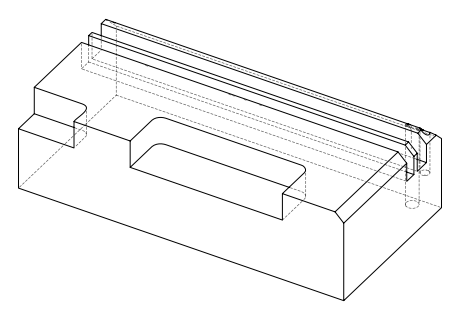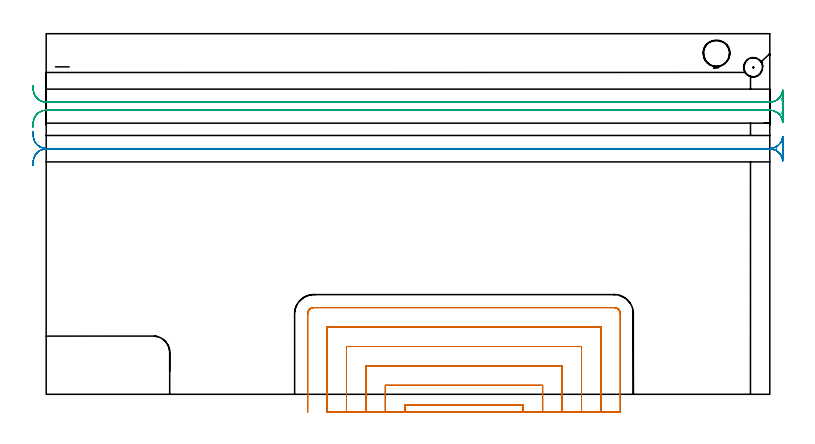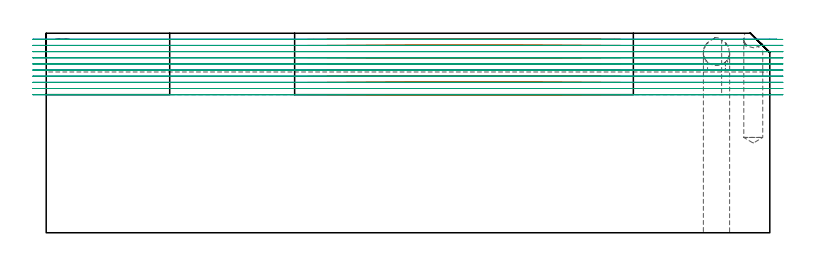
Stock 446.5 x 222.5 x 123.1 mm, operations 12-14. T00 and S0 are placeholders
(PLAN: 14 operations, 6 tool changes, 137.2 min)
(1 SPOT_DRILL | STEP1HOLE | NXT0321_9005460120000 | 0.03 min | 340 mm3)
(2 SPOT_DRILL_1 | STEP1POCKET | NXT0321_9005460120000 | 0.03 min | 1 mm3)
(3 DRILL_BLIND_HOLE_INTO_CENTER | STEP1HOLE | NXT0301_077 | 0.07 min | 1329 mm3)
(4 GUN_DRILL_THROUGH_HOLE | STEP1HOLE | UGT0307_007 | 0.59 min | 8177 mm3)
(5 DRILL_TO_ENLARGE_THROUGH_HOLE | STEP1HOLE | UGT0301_286 | 0.51 min | 15468 mm3)
(6 DRILL_BLIND_HOLE_INTO_CENTER_1 | STEP1POCKET | UGT0301_227 | 0.28 min | 7004 mm3)
(7 AREA_MILL | FG_CHAMFER_SURFACE | UGT0205_001 | 5.93 min | 10615 mm3)
(8 AREA_MILL_1 | FG_CHAMFER_SURFACE_1 | UGT0205_001 | 0.46 min | 1403 mm3)
(9 AREA_MILL_2 | FG_CHAMFER_SURFACE_2 | UGT0205_001 | 31.79 min | 124738 mm3)
(10 AREA_MILL_3 | FG_CHAMFER_SURFACE_3 | UGT0205_001 | 0.74 min | 1370 mm3)
(11 MILL_CORNER_NOTCH_RECTANGULAR | CORNER_NOTCH_RECTANGULAR | NXT0201_012 | Follow Part, ap 4, ae 75% | 6.37 min | 102856 mm3)
(12 MILL_SLOT | SLOT_PARTIAL_RECTANGULAR | NXT0201_012 | Follow Part, ap 4, ae 75% | 51.62 min | 484920 mm3)
(13 MILL_RECTANGULAR_SLOT | SLOT_RECTANGULAR | NXT0201_012 | Follow Part, ap 4, ae 75% | 19.3 min | 274971 mm3)
(14 MILL_RECTANGULAR_SLOT_1 | SLOT_RECTANGULAR_1 | NXT0201_012 | Follow Part, ap 4, ae 75% | 19.42 min | 354499 mm3)
(TOOL NXT0321_9005460120000 | NC Spot Drill, 142deg, 12mm, Carbide, Uncoated | D12 PA142 FL30 Z2)
(TOOL NXT0301_077 | Carbide Drill 10.6mm [860.1-1060-053A1-MM 2214] | D10.6 PA140 FL71 Z2)
(TOOL UGT0307_007 | Gun Drill 10 mm | D10 PA130 FL24 Z1)
(TOOL UGT0301_286 | Twist Drill 16.2 mm | D16.2 PA118 FL125 Z2)
(TOOL UGT0301_227 | Twist Drill 11.7 mm | D11.7 PA118 FL90 Z2)
(TOOL UGT0205_001 | Chamfer Mill 20 x 3 x 45 deg. | D20 FL50 Z2)
(TOOL NXT0201_012 | ENDMILL 16mm [2P460-1600-NA 1630] | D16 FL38 Z6)
(OP 12 MILL_SLOT)
G17 G21 G94 G90
T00 M6
G54
G17 G0 G90 X294.3 Y-11. S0 M3
G43 Z133.228 H1
Z119.425
G94 G1 Y-8. F250.
Y-6.5 F500.
X221.3
Y-8.
Y-11. F250.
X306.3
Y-8.
Y5.5 F500.
X209.3
Y-8.
Y-11. F250.
X318.3
Y-8.
Y17.5 F500.
X197.3
Y-8.
Y-11. F250.
X330.3
Y-8.
Y29.5 F500.
X185.3
Y-8.
Y-11. F250.
X342.3
Y-8.
Y41.5 F500.
X173.3
Y-8.
Y-11. F250.
X354.3
Y-8.
Y49.7 F500.
G3 X350.5 Y53.5 R3.8
G1 X165.1
G3 X161.3 Y49.7 R3.8
G1 Y-8.
Y-11. F250.
G0 X294.3 Z115.622
G1 Y-8.
Y-6.5 F500.
X221.3
Y-8.
Y-11. F250.
X306.3
Y-8.
Y5.5 F500.
X209.3
Y-8.
Y-11. F250.
X318.3
Y-8.
Y17.5 F500.
X197.3
Y-8.
Y-11. F250.
X330.3
Y-8.
Y29.5 F500.
X185.3
Y-8.
Y-11. F250.
X342.3
Y-8.
Y41.5 F500.
X173.3
Y-8.
Y-11. F250.
X354.3
Y-8.
Y49.7 F500.
G3 X350.5 Y53.5 R3.8
G1 X165.1
G3 X161.3 Y49.7 R3.8
G1 Y-8.
Y-11. F250.
G0 X294.3 Z111.82
G1 Y-8.
Y-6.5 F500.
X221.3
Y-8.
Y-11. F250.
X306.3
Y-8.
Y5.5 F500.
X209.3
Y-8.
Y-11. F250.
X318.3
Y-8.
Y17.5 F500.
X197.3
Y-8.
Y-11. F250.
X330.3
Y-8.
Y29.5 F500.
X185.3
Y-8.
Y-11. F250.
X342.3
Y-8.
Y41.5 F500.
X173.3
Y-8.
Y-11. F250.
X354.3
Y-8.
Y49.7 F500.
G3 X350.5 Y53.5 R3.8
G1 X165.1
G3 X161.3 Y49.7 R3.8
G1 Y-8.
Y-11. F250.
G0 X294.3 Z108.017
G1 Y-8.
Y-6.5 F500.
X221.3
Y-8.
Y-11. F250.
X306.3
Y-8.
Y5.5 F500.
X209.3
Y-8.
Y-11. F250.
X318.3
Y-8.
Y17.5 F500.
X197.3
Y-8.
Y-11. F250.
X330.3
Y-8.
Y29.5 F500.
X185.3
Y-8.
Y-11. F250.
X342.3
Y-8.
Y41.5 F500.
X173.3
Y-8.
Y-11. F250.
X354.3
Y-8.
Y49.7 F500.
G3 X350.5 Y53.5 R3.8
G1 X165.1
G3 X161.3 Y49.7 R3.8
G1 Y-8.
Y-11. F250.
G0 X294.3 Z104.214
G1 Y-8.
Y-6.5 F500.
X221.3
Y-8.
Y-11. F250.
X306.3
Y-8.
Y5.5 F500.
X209.3
Y-8.
Y-11. F250.
X318.3
Y-8.
Y17.5 F500.
X197.3
Y-8.
Y-11. F250.
X330.3
Y-8.
Y29.5 F500.
X185.3
Y-8.
Y-11. F250.
X342.3
Y-8.
Y41.5 F500.
X173.3
Y-8.
Y-11. F250.
X354.3
Y-8.
Y49.7 F500.
G3 X350.5 Y53.5 R3.8
G1 X165.1
G3 X161.3 Y49.7 R3.8
G1 Y-8.
Y-11. F250.
G0 X294.3 Z100.411
G1 Y-8.
Y-6.5 F500.
X221.3
Y-8.
Y-11. F250.
X306.3
Y-8.
Y5.5 F500.
X209.3
Y-8.
Y-11. F250.
X318.3
Y-8.
Y17.5 F500.
X197.3
Y-8.
Y-11. F250.
X330.3
Y-8.
Y29.5 F500.
X185.3
Y-8.
Y-11. F250.
X342.3
Y-8.
Y41.5 F500.
X173.3
Y-8.
Y-11. F250.
X354.3
Y-8.
Y49.7 F500.
G3 X350.5 Y53.5 R3.8
G1 X165.1
G3 X161.3 Y49.7 R3.8
G1 Y-8.
Y-11. F250.
G0 X294.3 Z96.608
G1 Y-8.
Y-6.5 F500.
X221.3
Y-8.
Y-11. F250.
X306.3
Y-8.
Y5.5 F500.
X209.3
Y-8.
Y-11. F250.
X318.3
Y-8.
Y17.5 F500.
X197.3
Y-8.
Y-11. F250.
X330.3
Y-8.
Y29.5 F500.
X185.3
Y-8.
Y-11. F250.
X342.3
Y-8.
Y41.5 F500.
X173.3
Y-8.
Y-11. F250.
X354.3
Y-8.
Y49.7 F500.
G3 X350.5 Y53.5 R3.8
G1 X165.1
G3 X161.3 Y49.7 R3.8
G1 Y-8.
Y-11. F250.
G0 X294.3 Z92.806
G1 Y-8.
Y-6.5 F500.
X221.3
Y-8.
Y-11. F250.
X306.3
Y-8.
Y5.5 F500.
X209.3
Y-8.
Y-11. F250.
X318.3
Y-8.
Y17.5 F500.
X197.3
Y-8.
Y-11. F250.
X330.3
Y-8.
Y29.5 F500.
X185.3
Y-8.
Y-11. F250.
X342.3
Y-8.
Y41.5 F500.
X173.3
Y-8.
Y-11. F250.
X354.3
Y-8.
Y49.7 F500.
G3 X350.5 Y53.5 R3.8
G1 X165.1
G3 X161.3 Y49.7 R3.8
G1 Y-8.
Y-11. F250.
G0 X294.3 Z89.003
G1 Y-8.
Y-6.5 F500.
X221.3
Y-8.
Y-11. F250.
X306.3
Y-8.
Y5.5 F500.
X209.3
Y-8.
Y-11. F250.
X318.3
Y-8.
Y17.5 F500.
X197.3
Y-8.
Y-11. F250.
X330.3
Y-8.
Y29.5 F500.
X185.3
Y-8.
Y-11. F250.
X342.3
Y-8.
Y41.5 F500.
X173.3
Y-8.
Y-11. F250.
X354.3
Y-8.
Y49.7 F500.
G3 X350.5 Y53.5 R3.8
G1 X165.1
G3 X161.3 Y49.7 R3.8
G1 Y-8.
Y-11. F250.
G0 X294.3 Z85.2
G1 Y-8.
Y-6.5 F500.
X221.3
Y-8.
Y-11. F250.
X306.3
Y-8.
Y5.5 F500.
X209.3
Y-8.
Y-11. F250.
X318.3
Y-8.
Y17.5 F500.
X197.3
Y-8.
Y-11. F250.
X330.3
Y-8.
Y29.5 F500.
X185.3
Y-8.
Y-11. F250.
X342.3
Y-8.
Y41.5 F500.
X173.3
Y-8.
Y-11. F250.
X354.3
Y-8.
Y49.7 F500.
G3 X350.5 Y53.5 R3.8
G1 X165.1
G3 X161.3 Y49.7 R3.8
G1 Y-8.
Y-11. F250.
G0 Z133.228
M5
M2
(OP 13 MILL_RECTANGULAR_SLOT)
G17 G21 G94 G90
T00 M6
G54
G17 G0 G90 X-8.23 Y141.103 S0 M3
G43 Z133.228 H1
Z119.425
G94 G1 X-7.97 Y144.092 F250.
G2 X0. Y151.4 R8. F500.
G1 X446.5
G2 X450.613 Y150.262 R8.
G3 X450.613 Y152.839 R8.
G2 X446.5 Y151.7 R8.
G1 X0.
G2 X-7.97 Y159.008 R8.
G1 X-8.23 Y161.997 F250.
G0 Y141.103 Z115.622
G1 X-7.97 Y144.092
G2 X0. Y151.4 R8. F500.
G1 X446.5
G2 X453.947 Y146.323 R8.
G1 X453.975 Y146.312
G3 X454.5 Y149.163 R8.
G1 Y153.947
G3 X453.977 Y156.793 R8.
G1 X453.949 Y156.782
G2 X446.5 Y151.7 R8.
G1 X0.
G2 X-7.97 Y159.008 R8.
G1 X-8.23 Y161.997 F250.
G0 Y141.103 Z111.82
G1 X-7.97 Y144.092
G2 X0. Y151.4 R8. F500.
G1 X446.5
G2 X454.447 Y144.319 R8.
G1 X454.477 Y144.317
G3 X454.5 Y144.924 R8.
G1 Y158.162
G3 X454.476 Y158.778 R8.
G1 X454.446 Y158.775
G2 X446.5 Y151.7 R8.
G1 X0.
G2 X-7.97 Y159.008 R8.
G1 X-8.23 Y161.997 F250.
G0 Y141.103 Z108.017
G1 X-7.97 Y144.092
G2 X0. Y151.4 R8. F500.
G1 X446.5
G2 X454.47 Y144.092 R8.
G1 X454.5
Y159.008
X454.47
G2 X446.5 Y151.7 R8.
G1 X0.
G2 X-7.97 Y159.008 R8.
G1 X-8.23 Y161.997 F250.
G0 Y141.103 Z104.214
G1 X-7.97 Y144.092
G2 X0. Y151.4 R8. F500.
G1 X446.5
G2 X454.47 Y144.092 R8.
G1 X454.5
Y159.008
X454.47
G2 X446.5 Y151.7 R8.
G1 X0.
G2 X-7.97 Y159.008 R8.
G1 X-8.23 Y161.997 F250.
G0 Y141.103 Z100.411
G1 X-7.97 Y144.092
G2 X0. Y151.4 R8. F500.
G1 X446.5
G2 X454.47 Y144.092 R8.
G1 X454.5
Y159.008
X454.47
G2 X446.5 Y151.7 R8.
G1 X0.
G2 X-7.97 Y159.008 R8.
G1 X-8.23 Y161.997 F250.
G0 Y141.103 Z96.608
G1 X-7.97 Y144.092
G2 X0. Y151.4 R8. F500.
G1 X446.5
G2 X454.47 Y144.092 R8.
G1 X454.5
Y159.008
X454.47
G2 X446.5 Y151.7 R8.
G1 X0.
G2 X-7.97 Y159.008 R8.
G1 X-8.23 Y161.997 F250.
G0 Y141.103 Z92.806
G1 X-7.97 Y144.092
G2 X0. Y151.4 R8. F500.
G1 X446.5
G2 X454.47 Y144.092 R8.
G1 X454.5
Y159.008
X454.47
G2 X446.5 Y151.7 R8.
G1 X0.
G2 X-7.97 Y159.008 R8.
G1 X-8.23 Y161.997 F250.
G0 Y141.103 Z89.003
G1 X-7.97 Y144.092
G2 X0. Y151.4 R8. F500.
G1 X446.5
G2 X454.47 Y144.092 R8.
G1 X454.5
Y159.008
X454.47
G2 X446.5 Y151.7 R8.
G1 X0.
G2 X-7.97 Y159.008 R8.
G1 X-8.23 Y161.997 F250.
G0 Y141.103 Z85.2
G1 X-7.97 Y144.092
G2 X0. Y151.4 R8. F500.
G1 X446.5
G2 X454.47 Y144.092 R8.
G1 X454.5
Y159.008
X454.47
G2 X446.5 Y151.7 R8.
G1 X0.
G2 X-7.97 Y159.008 R8.
G1 X-8.23 Y161.997 F250.
G0 Z133.228
M5
M2
(OP 14 MILL_RECTANGULAR_SLOT_1)
G17 G21 G94 G90
T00 M6
G54
G17 G0 G90 X-8.23 Y165.003 S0 M3
G43 Z133.101 H1
Z119.31
G94 G1 X-7.97 Y167.992 F250.
G2 X0. Y175.3 R8. F500.
G1 X446.5
G2 X452.938 Y172.048 R8.
G3 X454.5 Y176.797 R8.
G1 Y178.792
G3 X452.934 Y183.546 R8.
G2 X446.5 Y180.3 R8.
G1 X0.
G2 X-7.97 Y187.608 R8.
G1 X-8.23 Y190.597 F250.
G0 Y165.003 Z115.52
G1 X-7.97 Y167.992
G2 X0. Y175.3 R8. F500.
G1 X446.5
G2 X453.976 Y170.148 R8.
G1 X454.004 Y170.137
G3 X454.5 Y172.91 R8.
G1 Y182.645
G3 X453.996 Y185.441 R8.
G1 X453.968 Y185.43
G2 X446.5 Y180.3 R8.
G1 X0.
G2 X-7.97 Y187.608 R8.
G1 X-8.23 Y190.597 F250.
G0 Y165.003 Z111.73
G1 X-7.97 Y167.992
G2 X0. Y175.3 R8. F500.
G1 X446.5
G2 X454.45 Y168.194 R8.
G1 X454.48 Y168.192
G3 X454.5 Y168.759 R8.
G1 Y186.844
G3 X454.48 Y187.41 R8.
G1 X454.45 Y187.407
G2 X446.5 Y180.3 R8.
G1 X0.
G2 X-7.97 Y187.608 R8.
G1 X-8.23 Y190.597 F250.
G0 Y165.003 Z107.94
G1 X-7.97 Y167.992
G2 X0. Y175.3 R8. F500.
G1 X446.5
G2 X454.47 Y167.992 R8.
G1 X454.5
Y187.608
X454.47
G2 X446.5 Y180.3 R8.
G1 X0.
G2 X-7.97 Y187.608 R8.
G1 X-8.23 Y190.597 F250.
G0 Y165.003 Z104.15
G1 X-7.97 Y167.992
G2 X0. Y175.3 R8. F500.
G1 X446.5
G2 X454.47 Y167.992 R8.
G1 X454.5
Y187.608
X454.47
G2 X446.5 Y180.3 R8.
G1 X0.
G2 X-7.97 Y187.608 R8.
G1 X-8.23 Y190.597 F250.
G0 Y165.003 Z100.36
G1 X-7.97 Y167.992
G2 X0. Y175.3 R8. F500.
G1 X446.5
G2 X454.47 Y167.992 R8.
G1 X454.5
Y187.608
X454.47
G2 X446.5 Y180.3 R8.
G1 X0.
G2 X-7.97 Y187.608 R8.
G1 X-8.23 Y190.597 F250.
G0 Y165.003 Z96.57
G1 X-7.97 Y167.992
G2 X0. Y175.3 R8. F500.
G1 X446.5
G2 X454.47 Y167.992 R8.
G1 X454.5
Y187.608
X454.47
G2 X446.5 Y180.3 R8.
G1 X0.
G2 X-7.97 Y187.608 R8.
G1 X-8.23 Y190.597 F250.
G0 Y165.003 Z92.78
G1 X-7.97 Y167.992
G2 X0. Y175.3 R8. F500.
G1 X446.5
G2 X454.47 Y167.992 R8.
G1 X454.5
Y187.608
X454.47
G2 X446.5 Y180.3 R8.
G1 X0.
G2 X-7.97 Y187.608 R8.
G1 X-8.23 Y190.597 F250.
G0 Y165.003 Z88.99
G1 X-7.97 Y167.992
G2 X0. Y175.3 R8. F500.
G1 X446.5
G2 X454.47 Y167.992 R8.
G1 X454.5
Y187.608
X454.47
G2 X446.5 Y180.3 R8.
G1 X0.
G2 X-7.97 Y187.608 R8.
G1 X-8.23 Y190.597 F250.
G0 Y165.003 Z85.2
G1 X-7.97 Y167.992
G2 X0. Y175.3 R8. F500.
G1 X446.5
G2 X454.47 Y167.992 R8.
G1 X454.5
Y187.608
X454.47
G2 X446.5 Y180.3 R8.
G1 X0.
G2 X-7.97 Y187.608 R8.
G1 X-8.23 Y190.597 F250.
G0 Z133.101
M5
M2
